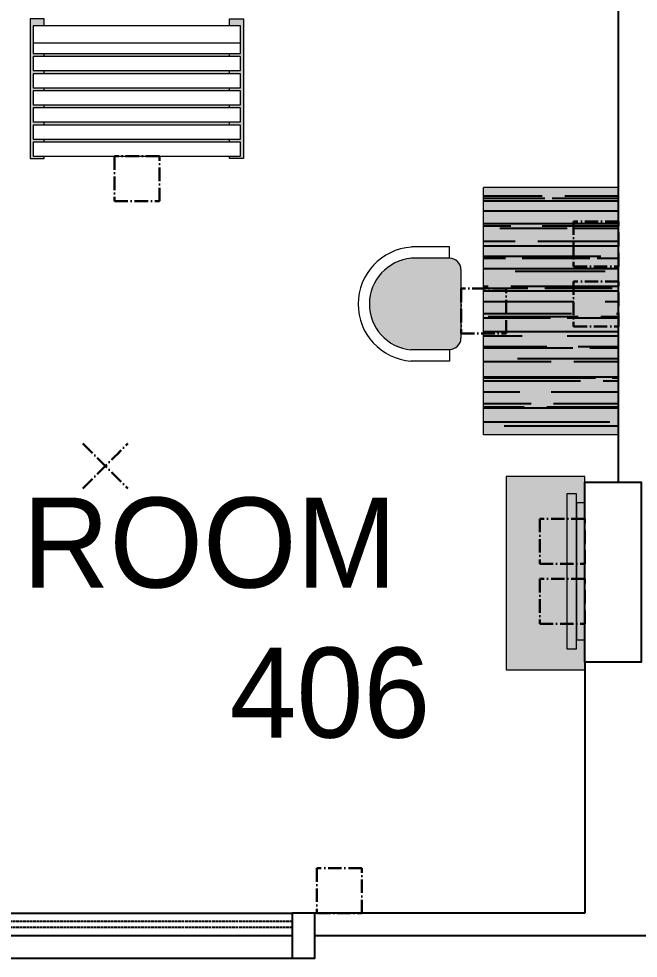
# Model space of a CAD drawing. Header units: millimetres. Extents: x -16811 to 32579, y 147992 to 176118.
# Drawn here: x -4793 to -2039, y 157042 to 161217 of the extents above; entities that cross this region are included whole.
import ezdxf

# ---------------------------------------------------------------- set-up
doc = ezdxf.new("R2010")
doc.units = ezdxf.units.MM
doc.header["$MEASUREMENT"] = 0
doc.header["$PDMODE"] = 3
doc.header["$PDSIZE"] = 100
doc.linetypes.add('ACAD_ISO02W100', pattern=[15, 12, -3])
doc.linetypes.add('ACAD_ISO10W100', pattern=[18, 12, -3, 0, -3])
doc.layers.add('0[12345]', color=6, linetype='ACAD_ISO10W100', lineweight=30, plot=False)
for name, color, linetype, lineweight in [('Column[12345]', 7, 'Continuous', 25), ('Furniture[12345]', 7, 'Continuous', 20), ('Room.Text[4]', 7, 'Continuous', 20)]:
    doc.layers.add(name, color=color, linetype=linetype, lineweight=lineweight)
for name, color, linetype in [('Glass[12345]', 132, 'ACAD_ISO02W100'), ('Hatching[12345]', 7, 'Continuous'), ('Wall[12345]', 7, 'Continuous'), ('Wall[2345]', 7, 'Continuous'), ('Window[12345]', 8, 'Continuous')]:
    doc.layers.add(name, color=color, linetype=linetype)
doc.styles.add('RoomInfo', font='stylu.ttf')

msp = doc.modelspace()

# ---------------------------------------------------------------- hatches: boundary and pattern name
at = {"layer": 'Hatching[12345]'}
h = msp.add_hatch(color=19, dxfattribs=at)
h.set_gradient(color1=(65, 37, 27), color2=(126, 72, 53), tint=1, name='INVCURVED')
h.paths.add_polyline_path([(-4728.1, 161062.7), (-4728.1, 161125), (-4728.1, 161132), (-4728.1, 161185.3), (-4679, 161185.3), (-4679, 161216.6), (-4741.7, 161216.6), (-4741.7, 160595.4), (-4679, 160595.4), (-4679, 160605.5), (-4728.1, 160605.5), (-4728.1, 160667.8), (-4679, 160667.8), (-4679, 160681.7), (-4728.1, 160681.7), (-4728.1, 160744), (-4679, 160744), (-4679, 160757.9), (-4728.1, 160757.9), (-4728.1, 160820.2), (-4679, 160820.2), (-4679, 160834.1), (-4728.1, 160834.1), (-4728.1, 160896.4), (-4679, 160896.4), (-4679, 160910.3), (-4728.1, 160910.3), (-4728.1, 160972.6), (-4679, 160972.6), (-4679, 160986.5), (-4728.1, 160986.5), (-4728.1, 161048.8), (-4679, 161048.8), (-4679, 161062.7)])
h = msp.add_hatch(color=19, dxfattribs=at)
h.set_gradient(color1=(65, 37, 27), color2=(126, 72, 53), rotation=180, tint=1, name='INVCURVED')
h.paths.add_polyline_path([(-3807.3, 161185.3), (-3807.3, 161125), (-3807.3, 161062.7), (-3856.4, 161062.7), (-3856.4, 161048.8), (-3807.3, 161048.8), (-3807.3, 160986.5), (-3856.4, 160986.5), (-3856.4, 160972.6), (-3807.3, 160972.6), (-3807.3, 160910.3), (-3856.4, 160910.3), (-3856.4, 160896.4), (-3807.3, 160896.4), (-3807.3, 160834.1), (-3856.4, 160834.1), (-3856.4, 160820.2), (-3807.3, 160820.2), (-3807.3, 160757.9), (-3856.4, 160757.9), (-3856.4, 160744), (-3807.3, 160744), (-3807.3, 160681.7), (-3856.4, 160681.7), (-3856.4, 160667.8), (-3807.3, 160667.8), (-3807.3, 160605.5), (-3856.4, 160605.5), (-3856.4, 160595.4), (-3793.7, 160595.4), (-3793.7, 161216.6), (-3856.4, 161216.6), (-3856.4, 161185.3), (-3829.4, 161185.3)])
h = msp.add_hatch(color=25, dxfattribs=at)
h.set_gradient(color1=(158, 91, 66), color2=(129, 74, 54), one_color=1, tint=0.36, name='CURVED')
h.paths.add_polyline_path([(-4679, 161048.8), (-4679, 161062.7), (-4270, 161062.7), (-4269.9, 161048.8)])
h.paths.add_polyline_path([(-4679, 160972.6), (-4679, 160986.5), (-4269.6, 160986.5), (-4269.5, 160972.6)])
h.paths.add_polyline_path([(-4679, 160896.4), (-4679, 160910.3), (-4269.2, 160910.3), (-4269.2, 160896.4)])
h.paths.add_polyline_path([(-4679, 160820.2), (-4679, 160834.1), (-4268.8, 160834.1), (-4268.8, 160820.2)])
h.paths.add_polyline_path([(-4679, 160744), (-4679, 160757.9), (-4268.5, 160757.9), (-4268.4, 160744)])
h.paths.add_polyline_path([(-4679, 160667.8), (-4679, 160681.7), (-4268.1, 160681.7), (-4268, 160667.8)])
h = msp.add_hatch(color=25, dxfattribs=at)
h.set_gradient(color1=(158, 91, 66), color2=(126, 72, 53), rotation=180, one_color=1, tint=0.35, name='CURVED')
h.paths.add_polyline_path([(-4269.9, 161048.8), (-4270, 161062.7), (-3856.4, 161062.7), (-3856.4, 161048.8)])
h.paths.add_polyline_path([(-4269.5, 160972.6), (-4269.6, 160986.5), (-3856.4, 160986.5), (-3856.4, 160972.6)])
h.paths.add_polyline_path([(-4269.2, 160896.4), (-4269.2, 160910.3), (-3856.4, 160910.3), (-3856.4, 160896.4)])
h.paths.add_polyline_path([(-4268.8, 160820.2), (-4268.8, 160834.1), (-3856.4, 160834.1), (-3856.4, 160820.2)])
h.paths.add_polyline_path([(-4268.4, 160744), (-4268.5, 160757.9), (-3856.4, 160757.9), (-3856.4, 160744)])
h.paths.add_polyline_path([(-4268, 160667.8), (-4268.1, 160681.7), (-3856.4, 160681.7), (-3856.4, 160667.8)])
h = msp.add_hatch(color=29, dxfattribs=at)
h.set_gradient(color1=(87, 49, 41), color2=(101, 56, 47), one_color=1, tint=0.29)
h.paths.add_polyline_path([(-2126.7, 160467.3), (-2726.7, 160467.3), (-2726.7, 159367.3), (-2126.7, 159367.3)])
at = {"layer": 'Hatching[12345]', "true_color": 0x946247}
h = msp.add_hatch(dxfattribs=at)
h.set_pattern_fill('AR-RROOF', color=25, scale=100, style=0)
h.set_pattern_definition([(0, (-58655.84, 38806.67), (220, 100), [1500, -200, 500, -100]), (0, (-58522.84, 38856.67), (-100, 133), [300, -33, 600, -75]), (0, (-58605.836, 38891.67), (520, 67), [800, -140, 400, -100])])
h.paths.add_polyline_path([(-2126.7, 160467.3), (-2726.7, 160467.3), (-2726.7, 159367.3), (-2126.7, 159367.3)])
at = {"layer": 'Hatching[12345]'}
h = msp.add_hatch(color=254, dxfattribs=at)
h.set_gradient(color1=(249, 237, 210), color2=(245, 227, 183), rotation=180, one_color=1, tint=0.84, name='INVSPHERICAL')
h.paths.add_polyline_path([(-3029.8, 160152.8), (-2877.4, 160152.8, -0.414214), (-2826.6, 160102), (-2826.6, 159797.2, -0.414214), (-2877.4, 159746.4), (-3029.8, 159746.4, -1)])
h = msp.add_hatch(color=254, dxfattribs=at)
h.set_gradient(color1=(188, 218, 240), centered=1, one_color=1, tint=1, name='INVCURVED')
h.paths.add_polyline_path([(-2276.7, 159182.8), (-2626.7, 159182.8), (-2626.7, 158322.8), (-2276.7, 158322.8), (-2276.7, 158456.5), (-2313, 158456.5), (-2313, 158415.8), (-2355.9, 158415.8), (-2355.9, 159105.8), (-2313, 159105.8), (-2313, 159065.1), (-2276.7, 159065.1)])
at = {"layer": 'Hatching[12345]', "true_color": 0x93b6c2}
h = msp.add_hatch(color=253, dxfattribs=at)
h.set_gradient(color1=(244, 246, 245), tint=1, name='CYLINDER')
h.paths.add_polyline_path([(-2313, 158456.5), (-2313, 159065.1), (-2276.7, 159065.1), (-2276.7, 158456.5)])
h.paths.add_polyline_path([(-2355.9, 158415.8), (-2355.9, 159105.8), (-2313, 159105.8), (-2313, 158415.8)])

# ---------------------------------------------------------------- linework, layer by layer
at = {"layer": '0[12345]', "ltscale": 5}
for points in [[(-4167.7, 160405.5), (-4167.7, 160605.5), (-4367.7, 160605.5), (-4367.7, 160405.5)], [(-2326.7, 160116.3), (-2126.7, 160116.3), (-2126.7, 160316.3), (-2326.7, 160316.3)], [(-2326.7, 159849.4), (-2126.7, 159849.4), (-2126.7, 160049.4), (-2326.7, 160049.4)], [(-2826.7, 159817.3), (-2626.7, 159817.3), (-2626.7, 160017.3), (-2826.7, 160017.3)], [(-2476.7, 158794.3), (-2276.7, 158794.3), (-2276.7, 158994.3), (-2476.7, 158994.3)], [(-2476.7, 158527.3), (-2276.7, 158527.3), (-2276.7, 158727.3), (-2476.7, 158727.3)], [(-3467.7, 157241.5), (-3267.7, 157241.5), (-3267.7, 157441.5), (-3467.7, 157441.5)]]:
    msp.add_lwpolyline(points, close=True, dxfattribs=at)
at = {"layer": 'Column[12345]'}
msp.add_lwpolyline([(-2276.7, 159156.6), (-2026.7, 159156.6), (-2026.7, 158356.6), (-2276.7, 158356.6)], close=True, dxfattribs=at)
at = {"layer": 'Furniture[12345]'}
for p, q in [((-2726.7, 159367.3), (-2726.7, 160467.3)), ((-2126.7, 160467.3), (-2726.7, 160467.3)), ((-2878.2, 160202.8), (-3047.2, 160202.8)), ((-2878.2, 160152.1), (-2878.2, 160202.8)), ((-2878.2, 160152.1), (-3047.7, 160152.1)), ((-2878.1, 159745.2), (-3049.2, 159745.2)), ((-2878.1, 159745.2), (-2878.1, 159695.1)), ((-2878.1, 159695.1), (-3049.2, 159695.1)), ((-2126.7, 159367.3), (-2726.7, 159367.3))]:
    msp.add_line(p, q, dxfattribs=at)
at = {"layer": 'Furniture[12345]', "color": 252}
msp.add_line((-2827.2, 160101.8), (-2827.2, 159796.9), dxfattribs=at)
at = {"layer": 'Furniture[12345]', "color": 43, "true_color": 0xb3ae80}
for points in [[(-4679, 161185.3), (-4679, 161216.6), (-4741.7, 161216.6), (-4741.7, 160595.4), (-4679, 160595.4), (-4679, 160605.5)], [(-3856.4, 161185.3), (-3856.4, 161216.6), (-3793.7, 161216.6), (-3793.7, 160595.4), (-3856.4, 160595.4), (-3856.4, 160605.5)], [(-4728.1, 161110.3), (-4728.1, 161062.7), (-3807.3, 161062.7), (-3807.3, 161185.3)], [(-4679, 161048.8), (-4679, 161062.7)], [(-3856.4, 161048.8), (-3856.4, 161062.7)], [(-4679, 160972.6), (-4679, 160986.5)], [(-3856.4, 160972.6), (-3856.4, 160986.5)], [(-4679, 160896.4), (-4679, 160910.3)], [(-3856.4, 160896.4), (-3856.4, 160910.3)], [(-4679, 160820.2), (-4679, 160834.1)], [(-3856.4, 160820.2), (-3856.4, 160834.1)], [(-4679, 160744), (-4679, 160757.9)], [(-3856.4, 160744), (-3856.4, 160757.9)], [(-4679, 160667.8), (-4679, 160681.7)], [(-3856.4, 160667.8), (-3856.4, 160681.7)]]:
    msp.add_lwpolyline(points, dxfattribs=at)
for points in [[(-4728.1, 161185.3), (-4728.1, 161110.3), (-3807.3, 161110.3), (-3807.3, 161185.3)], [(-4728.1, 161048.8), (-4728.1, 160986.5), (-3807.3, 160986.5), (-3807.3, 161048.8)], [(-4728.1, 160972.6), (-4728.1, 160910.3), (-3807.3, 160910.3), (-3807.3, 160972.6)], [(-4728.1, 160896.4), (-4728.1, 160834.1), (-3807.3, 160834.1), (-3807.3, 160896.4)], [(-4728.1, 160820.2), (-4728.1, 160757.9), (-3807.3, 160757.9), (-3807.3, 160820.2)], [(-4728.1, 160744), (-4728.1, 160681.7), (-3807.3, 160681.7), (-3807.3, 160744)], [(-4728.1, 160667.8), (-4728.1, 160605.5), (-3807.3, 160605.5), (-3807.3, 160667.8)]]:
    msp.add_lwpolyline(points, close=True, dxfattribs=at)
at = {"layer": 'Furniture[12345]', "color": 132}
msp.add_lwpolyline([(-2626.7, 159182.8), (-2626.7, 158322.8), (-2276.7, 158322.8), (-2276.7, 159182.8)], close=True, dxfattribs=at)
at = {"layer": 'Furniture[12345]'}
for points in [[(-2355.9, 159105.8), (-2355.9, 158415.8), (-2313, 158415.8), (-2313, 159105.8)], [(-2313, 159065.1), (-2313, 158456.5), (-2276.7, 158456.5), (-2276.7, 159065.1)]]:
    msp.add_lwpolyline(points, close=True, dxfattribs=at)
for centre, radius, start, end in [((-3030.3, 159948.3), 254, 93.9196, 265.7307), ((-3029.9, 159948.6), 204.3, 94.9786, 264.5861)]:
    msp.add_arc(centre, radius, start, end, dxfattribs=at)
at = {"layer": 'Furniture[12345]', "color": 252}
for centre, start, end in [((-2878.1, 160101.2), 0.6089, 90.0863), ((-2878.1, 159797.5), 269.9137, 359.3911)]:
    msp.add_arc(centre, 50.9, start, end, dxfattribs=at)
at = {"layer": 'Glass[12345]'}
for p, q in [((-3576.7, 157204.6), (-5576.7, 157204.6)), ((-3576.7, 157178.6), (-5576.7, 157178.6))]:
    msp.add_line(p, q, dxfattribs=at)
at = {"layer": 'Wall[12345]'}
for p, q in [((-2126.7, 159156.6), (-2126.7, 162516.7)), ((-2276.7, 158356.6), (-2276.7, 157241.5)), ((-2276.7, 157241.6), (-3476.7, 157241.6))]:
    msp.add_line(p, q, dxfattribs=at)
msp.add_lwpolyline([(-3576.7, 157041.6), (-3476.7, 157041.6), (-3476.7, 157241.6), (-3576.7, 157241.6)], close=True, dxfattribs=at)
msp.add_lwpolyline([(-3576.7, 157141.6), (-3576.7, 157041.6), (-3476.7, 157041.6), (-3476.7, 157141.6)], dxfattribs=at)
at = {"layer": 'Wall[2345]'}
msp.add_line((-1225.4, 157141.6), (-3476.7, 157141.6), dxfattribs=at)
at = {"layer": 'Window[12345]'}
for p, q in [((-5576.7, 157241.6), (-3576.7, 157241.6)), ((-3576.7, 157141.6), (-5576.7, 157141.6)), ((-5576.7, 157041.6), (-3576.7, 157041.6))]:
    msp.add_line(p, q, dxfattribs=at)

# ---------------------------------------------------------------- texts
at = {"layer": 'Room.Text[4]', "insert": (-2963.4, 159088.8), "char_height": 400, "width": 1966.667, "attachment_point": 3, "style": 'RoomInfo', "bg_fill": 2}
msp.add_mtext('{\\C1;ROOM  406}', dxfattribs=at)

# ---------------------------------------------------------------- next in the draw order: linework, layer by layer
at = {"layer": '0[12345]', "ltscale": 5}
msp.add_point((-4407.3, 159229.1), dxfattribs=at)

doc.saveas('drawing.dxf')
